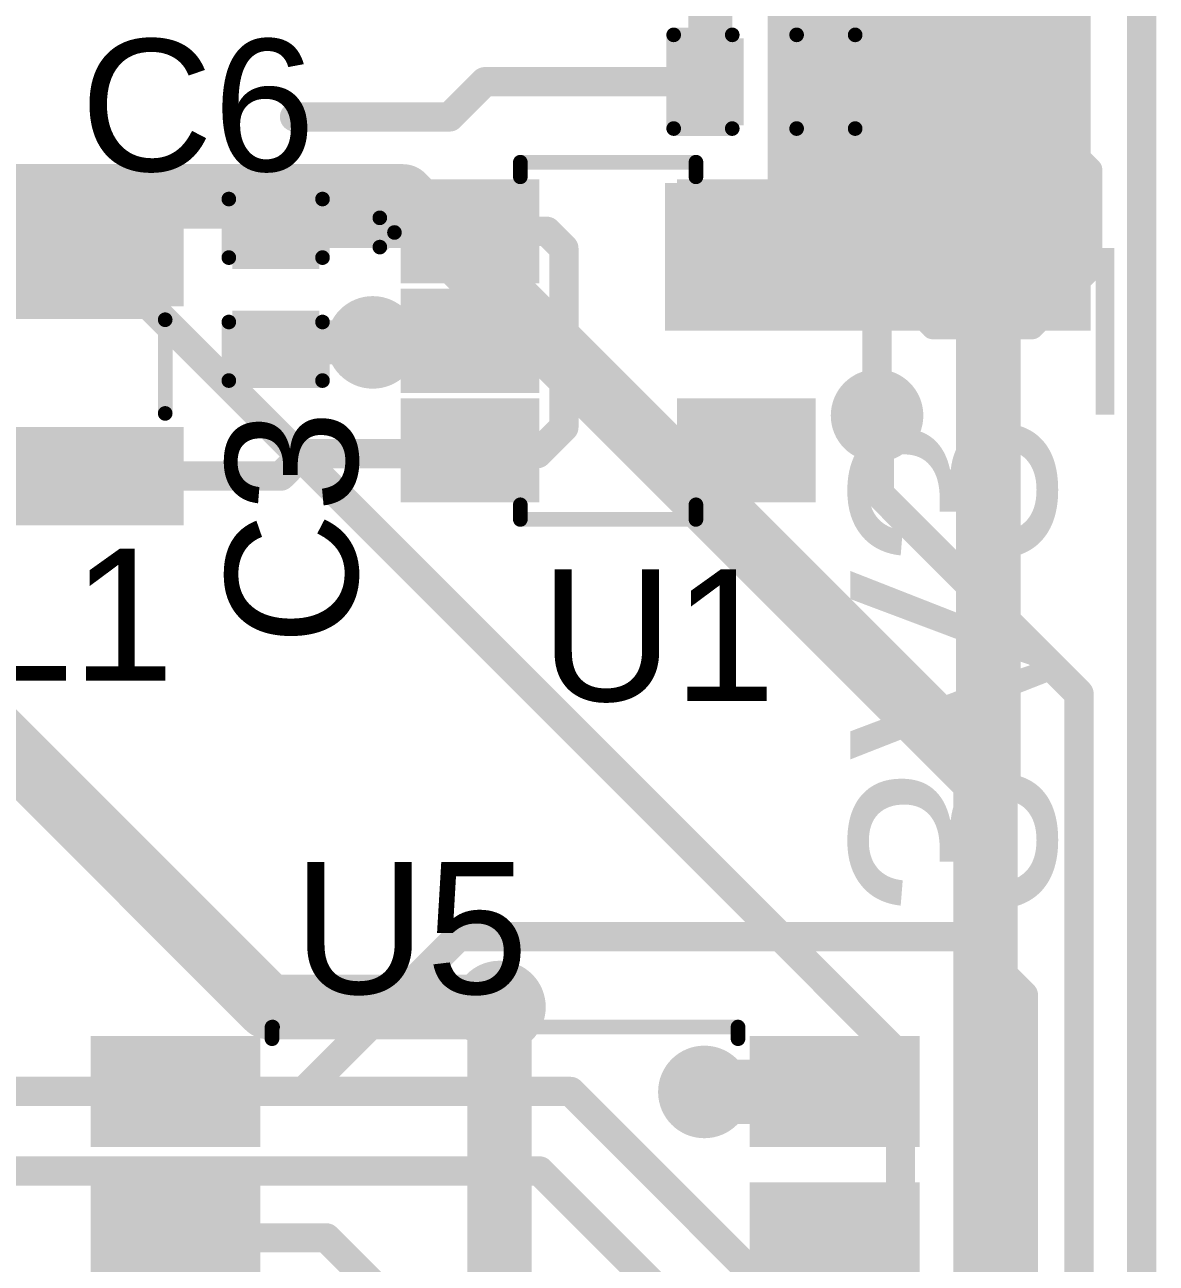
# Model space of a CAD drawing. Header units: millimetres. Extents: x -0.15 to 3.79, y -0.54 to 3.26.
# Drawn here: x 3.4078 to 3.7944, y 2.0655 to 2.4885 of the extents above; entities that cross this region are included whole.
import ezdxf

# ---------------------------------------------------------------- set-up
doc = ezdxf.new("R2010")
doc.units = ezdxf.units.MM
doc.header["$MEASUREMENT"] = 0
for name, color, linetype in [('BottomLayer', 5, 'Continuous'), ('BottomSolder', 6, 'Continuous'), ('Mechanical2', 216, 'Continuous'), ('TopLayer', 1, 'Continuous'), ('TopOverlay', 2, 'Continuous'), ('TopPaste', 8, 'Continuous'), ('TopSolder', 216, 'Continuous'), ('ViaHoleLayer', 16, 'Continuous')]:
    doc.layers.add(name, color=color, linetype=linetype)
doc.styles.add('Arial', font='', dxfattribs={"height": 0.2})
doc.styles.get('Arial').set_extended_font_data('Arial')

# ---------------------------------------------------------------- blocks, each defined once
blk = doc.blocks.new('C___0402_33')
at = {"layer": 'TopLayer'}
for points in [[(-0.0275, -0.0125), (-0.0275, 0.0125), (-0.0095, 0.0125), (-0.0095, -0.0125)], [(0.0095, -0.0125), (0.0095, 0.0125), (0.0275, 0.0125), (0.0275, -0.0125)]]:
    blk.add_hatch(color=1, dxfattribs=at).paths.add_polyline_path(points)
at = {"layer": 'TopPaste'}
for points in [[(-0.0275, -0.0125), (-0.0275, 0.0125), (-0.0095, 0.0125), (-0.0095, -0.0125)], [(0.0095, -0.0125), (0.0095, 0.0125), (0.0275, 0.0125), (0.0275, -0.0125)]]:
    blk.add_hatch(color=8, dxfattribs=at).paths.add_polyline_path(points)
at = {"layer": 'TopSolder'}
for points in [[(-0.02986, -0.01486), (-0.02986, 0.01486), (-0.00714, 0.01486), (-0.00714, -0.01486)], [(0.00714, -0.01486), (0.00714, 0.01486), (0.02986, 0.01486), (0.02986, -0.01486)]]:
    blk.add_hatch(color=216, dxfattribs=at).paths.add_polyline_path(points)
at = {"layer": 'TopOverlay', "const_width": 0.005}
for points in [[(-0.031, 0.016), (-0.011, 0.016)], [(-0.031, -0.016), (-0.031, 0.016)], [(0.011, 0.016), (0.031, 0.016)], [(0.031, -0.016), (0.031, 0.016)], [(-0.031, -0.016), (-0.011, -0.016)], [(0.011, -0.016), (0.031, -0.016)]]:
    blk.add_lwpolyline(points, dxfattribs=at)
at = {"layer": 'TopOverlay', "const_width": 0.0025}
for points in [[(-0.03225, 0.016, 1), (-0.02975, 0.016, 1)], [(-0.03225, 0.016, 1), (-0.02975, 0.016, 1)], [(-0.01225, 0.016, 1), (-0.00975, 0.016, 1)], [(0.00975, 0.016, 1), (0.01225, 0.016, 1)], [(0.02975, 0.016, 1), (0.03225, 0.016, 1)], [(0.02975, 0.016, 1), (0.03225, 0.016, 1)], [(-0.03225, -0.016, 1), (-0.02975, -0.016, 1)], [(-0.03225, -0.016, 1), (-0.02975, -0.016, 1)], [(-0.01225, -0.016, 1), (-0.00975, -0.016, 1)], [(0.00975, -0.016, 1), (0.01225, -0.016, 1)], [(0.02975, -0.016, 1), (0.03225, -0.016, 1)], [(0.02975, -0.016, 1), (0.03225, -0.016, 1)]]:
    blk.add_lwpolyline(points, format="xyb", close=True, dxfattribs=at)
blk = doc.blocks.new('C___0402_35')
at = {"layer": 'TopLayer'}
for points in [[(-0.0275, -0.0125), (-0.0275, 0.0125), (-0.0095, 0.0125), (-0.0095, -0.0125)], [(0.0095, -0.0125), (0.0095, 0.0125), (0.0275, 0.0125), (0.0275, -0.0125)]]:
    blk.add_hatch(color=1, dxfattribs=at).paths.add_polyline_path(points)
at = {"layer": 'TopPaste'}
for points in [[(-0.0275, -0.0125), (-0.0275, 0.0125), (-0.0095, 0.0125), (-0.0095, -0.0125)], [(0.0095, -0.0125), (0.0095, 0.0125), (0.0275, 0.0125), (0.0275, -0.0125)]]:
    blk.add_hatch(color=8, dxfattribs=at).paths.add_polyline_path(points)
at = {"layer": 'TopSolder'}
for points in [[(-0.02986, -0.01486), (-0.02986, 0.01486), (-0.00714, 0.01486), (-0.00714, -0.01486)], [(0.00714, -0.01486), (0.00714, 0.01486), (0.02986, 0.01486), (0.02986, -0.01486)]]:
    blk.add_hatch(color=216, dxfattribs=at).paths.add_polyline_path(points)
at = {"layer": 'TopOverlay', "const_width": 0.005}
for points in [[(-0.031, -0.016), (-0.031, 0.016)], [(-0.011, 0.016), (-0.031, 0.016)], [(0.031, 0.016), (0.011, 0.016)], [(0.031, -0.016), (0.031, 0.016)], [(-0.011, -0.016), (-0.031, -0.016)], [(0.031, -0.016), (0.011, -0.016)]]:
    blk.add_lwpolyline(points, dxfattribs=at)
at = {"layer": 'TopOverlay', "const_width": 0.0025}
for points in [[(-0.03225, 0.016, 1), (-0.02975, 0.016, 1)], [(-0.03225, 0.016, 1), (-0.02975, 0.016, 1)], [(-0.01225, 0.016, 1), (-0.00975, 0.016, 1)], [(0.00975, 0.016, 1), (0.01225, 0.016, 1)], [(0.02975, 0.016, 1), (0.03225, 0.016, 1)], [(0.02975, 0.016, 1), (0.03225, 0.016, 1)], [(-0.03225, -0.016, 1), (-0.02975, -0.016, 1)], [(-0.03225, -0.016, 1), (-0.02975, -0.016, 1)], [(-0.01225, -0.016, 1), (-0.00975, -0.016, 1)], [(0.00975, -0.016, 1), (0.01225, -0.016, 1)], [(0.02975, -0.016, 1), (0.03225, -0.016, 1)], [(0.02975, -0.016, 1), (0.03225, -0.016, 1)]]:
    blk.add_lwpolyline(points, format="xyb", close=True, dxfattribs=at)
blk = doc.blocks.new('16_SOIC_53')
at = {"layer": 'TopLayer'}
for points in [[(-0.025, 0.01496), (0.025, 0.01496), (0.025, -0.01496), (-0.025, -0.01496)], [(0.2002, 0.01496), (0.2502, 0.01496), (0.2502, -0.01496), (0.2002, -0.01496)], [(-0.025, -0.03504), (0.025, -0.03504), (0.025, -0.06496), (-0.025, -0.06496)], [(0.2002, -0.03504), (0.2502, -0.03504), (0.2502, -0.06496), (0.2002, -0.06496)], [(-0.025, -0.08504), (0.025, -0.08504), (0.025, -0.11496), (-0.025, -0.11496)], [(0.2002, -0.08504), (0.2502, -0.08504), (0.2502, -0.11496), (0.2002, -0.11496)], [(-0.025, -0.13504), (0.025, -0.13504), (0.025, -0.16496), (-0.025, -0.16496)], [(0.2002, -0.13504), (0.2502, -0.13504), (0.2502, -0.16496), (0.2002, -0.16496)], [(-0.025, -0.18504), (0.025, -0.18504), (0.025, -0.21496), (-0.025, -0.21496)], [(0.2002, -0.18504), (0.2502, -0.18504), (0.2502, -0.21496), (0.2002, -0.21496)], [(-0.025, -0.23504), (0.025, -0.23504), (0.025, -0.26496), (-0.025, -0.26496)], [(0.2002, -0.23504), (0.2502, -0.23504), (0.2502, -0.26496), (0.2002, -0.26496)], [(-0.025, -0.28504), (0.025, -0.28504), (0.025, -0.31496), (-0.025, -0.31496)], [(0.2002, -0.28504), (0.2502, -0.28504), (0.2502, -0.31496), (0.2002, -0.31496)], [(-0.025, -0.33504), (0.025, -0.33504), (0.025, -0.36496), (-0.025, -0.36496)], [(0.2002, -0.33504), (0.2502, -0.33504), (0.2502, -0.36496), (0.2002, -0.36496)]]:
    blk.add_hatch(color=1, dxfattribs=at).paths.add_polyline_path(points)
at = {"layer": 'TopOverlay'}
blk.add_hatch(color=2, dxfattribs=at).paths.add_polyline_path([(0.029, -0.01), (0.04, -0.01), (0.04, 0.008), (0.029, 0.008)])
at = {"layer": 'TopPaste'}
for points in [[(-0.025, 0.01496), (0.025, 0.01496), (0.025, -0.01496), (-0.025, -0.01496)], [(0.2002, 0.01496), (0.2502, 0.01496), (0.2502, -0.01496), (0.2002, -0.01496)], [(-0.025, -0.03504), (0.025, -0.03504), (0.025, -0.06496), (-0.025, -0.06496)], [(0.2002, -0.03504), (0.2502, -0.03504), (0.2502, -0.06496), (0.2002, -0.06496)], [(-0.025, -0.08504), (0.025, -0.08504), (0.025, -0.11496), (-0.025, -0.11496)], [(0.2002, -0.08504), (0.2502, -0.08504), (0.2502, -0.11496), (0.2002, -0.11496)], [(-0.025, -0.13504), (0.025, -0.13504), (0.025, -0.16496), (-0.025, -0.16496)], [(0.2002, -0.13504), (0.2502, -0.13504), (0.2502, -0.16496), (0.2002, -0.16496)], [(-0.025, -0.18504), (0.025, -0.18504), (0.025, -0.21496), (-0.025, -0.21496)], [(0.2002, -0.18504), (0.2502, -0.18504), (0.2502, -0.21496), (0.2002, -0.21496)], [(-0.025, -0.23504), (0.025, -0.23504), (0.025, -0.26496), (-0.025, -0.26496)], [(0.2002, -0.23504), (0.2502, -0.23504), (0.2502, -0.26496), (0.2002, -0.26496)], [(-0.025, -0.28504), (0.025, -0.28504), (0.025, -0.31496), (-0.025, -0.31496)], [(0.2002, -0.28504), (0.2502, -0.28504), (0.2502, -0.31496), (0.2002, -0.31496)], [(-0.025, -0.33504), (0.025, -0.33504), (0.025, -0.36496), (-0.025, -0.36496)], [(0.2002, -0.33504), (0.2502, -0.33504), (0.2502, -0.36496), (0.2002, -0.36496)]]:
    blk.add_hatch(color=8, dxfattribs=at).paths.add_polyline_path(points)
at = {"layer": 'TopSolder'}
for points in [[(-0.029, 0.01896), (0.029, 0.01896), (0.029, -0.01896), (-0.029, -0.01896)], [(0.1962, 0.01896), (0.2542, 0.01896), (0.2542, -0.01896), (0.1962, -0.01896)], [(-0.029, -0.03104), (0.029, -0.03104), (0.029, -0.06896), (-0.029, -0.06896)], [(0.1962, -0.03104), (0.2542, -0.03104), (0.2542, -0.06896), (0.1962, -0.06896)], [(-0.029, -0.08104), (0.029, -0.08104), (0.029, -0.11896), (-0.029, -0.11896)], [(0.1962, -0.08104), (0.2542, -0.08104), (0.2542, -0.11896), (0.1962, -0.11896)], [(-0.029, -0.13104), (0.029, -0.13104), (0.029, -0.16896), (-0.029, -0.16896)], [(0.1962, -0.13104), (0.2542, -0.13104), (0.2542, -0.16896), (0.1962, -0.16896)], [(-0.029, -0.18104), (0.029, -0.18104), (0.029, -0.21896), (-0.029, -0.21896)], [(0.1962, -0.18104), (0.2542, -0.18104), (0.2542, -0.21896), (0.1962, -0.21896)], [(-0.029, -0.23104), (0.029, -0.23104), (0.029, -0.26896), (-0.029, -0.26896)], [(0.1962, -0.23104), (0.2542, -0.23104), (0.2542, -0.26896), (0.1962, -0.26896)], [(-0.029, -0.28104), (0.029, -0.28104), (0.029, -0.31896), (-0.029, -0.31896)], [(0.1962, -0.28104), (0.2542, -0.28104), (0.2542, -0.31896), (0.1962, -0.31896)], [(-0.029, -0.33104), (0.029, -0.33104), (0.029, -0.36896), (-0.029, -0.36896)], [(0.1962, -0.33104), (0.2542, -0.33104), (0.2542, -0.36896), (0.1962, -0.36896)]]:
    blk.add_hatch(color=216, dxfattribs=at).paths.add_polyline_path(points)
at = {"layer": 'TopOverlay'}
for points, const_width in [([(0.192, 0.022), (0.033, 0.022)], 0.005), ([(0.033, 0.022), (0.033, 0.018)], 0.005), ([(0.1922, 0.02194), (0.1922, 0.018)], 0.005), ([(-0.036, 0.006), (-0.036, -0.004)], 0.00787), ([(-0.031, 0.001), (-0.036, 0.006)], 0.00787), ([(-0.031, 0.001), (-0.036, -0.004)], 0.00787), ([(0.033, -0.368), (0.033, -0.372)], 0.005), ([(0.1922, -0.368), (0.1922, -0.37194)], 0.005), ([(0.192, -0.372), (0.033, -0.372)], 0.005)]:
    blk.add_lwpolyline(points, dxfattribs=dict(at, const_width=const_width))
for points, const_width in [([(0.03175, 0.022, 1), (0.03425, 0.022, 1)], 0.0025), ([(0.03175, 0.022, 1), (0.03425, 0.022, 1)], 0.0025), ([(0.19075, 0.022, 1), (0.19325, 0.022, 1)], 0.0025), ([(0.19095, 0.02194, 1), (0.19345, 0.02194, 1)], 0.0025), ([(0.03175, 0.018, 1), (0.03425, 0.018, 1)], 0.0025), ([(0.19095, 0.018, 1), (0.19345, 0.018, 1)], 0.0025), ([(-0.03797, 0.006, 1), (-0.03403, 0.006, 1)], 0.00394), ([(-0.03797, 0.006, 1), (-0.03403, 0.006, 1)], 0.00394), ([(-0.03297, 0.001, 1), (-0.02903, 0.001, 1)], 0.00394), ([(-0.03297, 0.001, 1), (-0.02903, 0.001, 1)], 0.00394), ([(-0.03797, -0.004, 1), (-0.03403, -0.004, 1)], 0.00394), ([(-0.03797, -0.004, 1), (-0.03403, -0.004, 1)], 0.00394), ([(0.03175, -0.368, 1), (0.03425, -0.368, 1)], 0.0025), ([(0.19095, -0.368, 1), (0.19345, -0.368, 1)], 0.0025), ([(0.03175, -0.372, 1), (0.03425, -0.372, 1)], 0.0025), ([(0.03175, -0.372, 1), (0.03425, -0.372, 1)], 0.0025), ([(0.19075, -0.372, 1), (0.19325, -0.372, 1)], 0.0025), ([(0.19095, -0.37194, 1), (0.19345, -0.37194, 1)], 0.0025)]:
    blk.add_lwpolyline(points, format="xyb", close=True, dxfattribs=dict(at, const_width=const_width))
blk = doc.blocks.new('SOT_25_5_57')
at = {"layer": 'TopLayer'}
for points in [[(-0.06693, 0.05118), (-0.02756, 0.05118), (-0.02756, 0.02362), (-0.06693, 0.02362)], [(0.02756, 0.05118), (0.06693, 0.05118), (0.06693, 0.02362), (0.02756, 0.02362)], [(-0.06693, 0.01378), (-0.02756, 0.01378), (-0.02756, -0.01378), (-0.06693, -0.01378)], [(-0.06693, -0.02362), (-0.02756, -0.02362), (-0.02756, -0.05118), (-0.06693, -0.05118)], [(0.02756, -0.02362), (0.06693, -0.02362), (0.06693, -0.05118), (0.02756, -0.05118)]]:
    blk.add_hatch(color=1, dxfattribs=at).paths.add_polyline_path(points)
at = {"layer": 'TopPaste'}
for points in [[(-0.06693, 0.05118), (-0.02756, 0.05118), (-0.02756, 0.02362), (-0.06693, 0.02362)], [(0.02756, 0.05118), (0.06693, 0.05118), (0.06693, 0.02362), (0.02756, 0.02362)], [(-0.06693, 0.01378), (-0.02756, 0.01378), (-0.02756, -0.01378), (-0.06693, -0.01378)], [(-0.06693, -0.02362), (-0.02756, -0.02362), (-0.02756, -0.05118), (-0.06693, -0.05118)], [(0.02756, -0.02362), (0.06693, -0.02362), (0.06693, -0.05118), (0.02756, -0.05118)]]:
    blk.add_hatch(color=8, dxfattribs=at).paths.add_polyline_path(points)
at = {"layer": 'TopSolder'}
for points in [[(-0.07093, 0.05518), (-0.02356, 0.05518), (-0.02356, 0.01962), (-0.07093, 0.01962)], [(0.02356, 0.05518), (0.07093, 0.05518), (0.07093, 0.01962), (0.02356, 0.01962)], [(-0.07093, 0.01778), (-0.02356, 0.01778), (-0.02356, -0.01778), (-0.07093, -0.01778)], [(-0.07093, -0.01962), (-0.02356, -0.01962), (-0.02356, -0.05518), (-0.07093, -0.05518)], [(0.02356, -0.01962), (0.07093, -0.01962), (0.07093, -0.05518), (0.02356, -0.05518)]]:
    blk.add_hatch(color=216, dxfattribs=at).paths.add_polyline_path(points)
at = {"layer": 'TopOverlay', "const_width": 0.005}
for points in [[(-0.03, 0.056), (-0.03, 0.061)], [(-0.03, 0.061), (0.03, 0.061)], [(0.03, 0.056), (0.03, 0.061)], [(-0.078, 0.032), (-0.078, 0.042)], [(-0.078, 0.042), (-0.073, 0.037)], [(-0.078, 0.032), (-0.073, 0.037)], [(-0.03, -0.061), (-0.03, -0.056)], [(0.03, -0.061), (0.03, -0.056)], [(-0.03, -0.061), (0.03, -0.061)]]:
    blk.add_lwpolyline(points, dxfattribs=at)
at = {"layer": 'TopOverlay', "const_width": 0.0025}
for points in [[(-0.03125, 0.061, 1), (-0.02875, 0.061, 1)], [(-0.03125, 0.061, 1), (-0.02875, 0.061, 1)], [(0.02875, 0.061, 1), (0.03125, 0.061, 1)], [(0.02875, 0.061, 1), (0.03125, 0.061, 1)], [(-0.03125, 0.056, 1), (-0.02875, 0.056, 1)], [(0.02875, 0.056, 1), (0.03125, 0.056, 1)], [(-0.07925, 0.042, 1), (-0.07675, 0.042, 1)], [(-0.07925, 0.042, 1), (-0.07675, 0.042, 1)], [(-0.07425, 0.037, 1), (-0.07175, 0.037, 1)], [(-0.07425, 0.037, 1), (-0.07175, 0.037, 1)], [(-0.07925, 0.032, 1), (-0.07675, 0.032, 1)], [(-0.07925, 0.032, 1), (-0.07675, 0.032, 1)], [(-0.03125, -0.056, 1), (-0.02875, -0.056, 1)], [(0.02875, -0.056, 1), (0.03125, -0.056, 1)], [(-0.03125, -0.061, 1), (-0.02875, -0.061, 1)], [(-0.03125, -0.061, 1), (-0.02875, -0.061, 1)], [(0.02875, -0.061, 1), (0.03125, -0.061, 1)], [(0.02875, -0.061, 1), (0.03125, -0.061, 1)]]:
    blk.add_lwpolyline(points, format="xyb", close=True, dxfattribs=at)
blk = doc.blocks.new('T__________129')
at = {"layer": 'TopLayer'}
blk.add_hatch(color=1, dxfattribs=at).paths.add_polyline_path([(0.015, 0.03), (-0.015, 0.03), (-0.03, 0.015), (-0.03, -0.015), (-0.015, -0.03), (0.015, -0.03), (0.03, -0.015), (0.03, 0.015)])
at = {"layer": 'TopPaste'}
blk.add_hatch(color=8, dxfattribs=at).paths.add_polyline_path([(0.015, 0.03), (-0.015, 0.03), (-0.03, 0.015), (-0.03, -0.015), (-0.015, -0.03), (0.015, -0.03), (0.03, -0.015), (0.03, 0.015)])
at = {"layer": 'TopSolder'}
blk.add_hatch(color=216, dxfattribs=at).paths.add_polyline_path([(0.017, 0.034), (-0.017, 0.034), (-0.034, 0.017), (-0.034, -0.017), (-0.017, -0.034), (0.017, -0.034), (0.034, -0.017), (0.034, 0.017)])
at = {"layer": 'TopOverlay', "const_width": 0.00787}
for points in [[(-0.037, 0.017), (-0.017, 0.037)], [(-0.017, 0.037), (0.017, 0.037)], [(-0.017, 0.037), (0.017, 0.037)], [(0.017, 0.037), (0.037, 0.017)], [(-0.037, -0.017), (-0.037, 0.017)], [(0.037, -0.017), (0.037, 0.017)], [(-0.037, -0.017), (-0.017, -0.037)], [(0.017, -0.037), (0.037, -0.017)], [(-0.017, -0.037), (0.017, -0.037)], [(-0.017, -0.037), (0.017, -0.037)]]:
    blk.add_lwpolyline(points, dxfattribs=at)
at = {"layer": 'TopOverlay', "const_width": 0.00394}
for points in [[(-0.01897, 0.037, 1), (-0.01503, 0.037, 1)], [(-0.01897, 0.037, 1), (-0.01503, 0.037, 1)], [(-0.01897, 0.037, 1), (-0.01503, 0.037, 1)], [(0.01503, 0.037, 1), (0.01897, 0.037, 1)], [(0.01503, 0.037, 1), (0.01897, 0.037, 1)], [(0.01503, 0.037, 1), (0.01897, 0.037, 1)], [(-0.03897, 0.017, 1), (-0.03503, 0.017, 1)], [(-0.03897, 0.017, 1), (-0.03503, 0.017, 1)], [(0.03503, 0.017, 1), (0.03897, 0.017, 1)], [(0.03503, 0.017, 1), (0.03897, 0.017, 1)], [(-0.03897, -0.017, 1), (-0.03503, -0.017, 1)], [(-0.03897, -0.017, 1), (-0.03503, -0.017, 1)], [(0.03503, -0.017, 1), (0.03897, -0.017, 1)], [(0.03503, -0.017, 1), (0.03897, -0.017, 1)], [(-0.01897, -0.037, 1), (-0.01503, -0.037, 1)], [(-0.01897, -0.037, 1), (-0.01503, -0.037, 1)], [(-0.01897, -0.037, 1), (-0.01503, -0.037, 1)], [(0.01503, -0.037, 1), (0.01897, -0.037, 1)], [(0.01503, -0.037, 1), (0.01897, -0.037, 1)], [(0.01503, -0.037, 1), (0.01897, -0.037, 1)]]:
    blk.add_lwpolyline(points, format="xyb", close=True, dxfattribs=at)
blk = doc.blocks.new('IND_1008__2520_M_______134')
at = {"layer": 'TopLayer'}
for points in [[(-0.0502, 0.04331), (-0.02461, 0.04331), (-0.02461, -0.04331), (-0.0502, -0.04331)], [(0.02461, 0.04331), (0.0502, 0.04331), (0.0502, -0.04331), (0.02461, -0.04331)]]:
    blk.add_hatch(color=1, dxfattribs=at).paths.add_polyline_path(points)
at = {"layer": 'TopPaste'}
for points in [[(-0.0502, 0.04331), (-0.02461, 0.04331), (-0.02461, -0.04331), (-0.0502, -0.04331)], [(0.02461, 0.04331), (0.0502, 0.04331), (0.0502, -0.04331), (0.02461, -0.04331)]]:
    blk.add_hatch(color=8, dxfattribs=at).paths.add_polyline_path(points)
at = {"layer": 'TopSolder'}
for points in [[(-0.0542, 0.04731), (-0.02061, 0.04731), (-0.02061, -0.04731), (-0.0542, -0.04731)], [(0.02061, 0.04731), (0.0542, 0.04731), (0.0542, -0.04731), (0.02061, -0.04731)]]:
    blk.add_hatch(color=216, dxfattribs=at).paths.add_polyline_path(points)
at = {"layer": 'TopOverlay', "const_width": 0.005}
for points in [[(0.016, 0.041), (-0.016, 0.041)], [(0.016, -0.041), (-0.016, -0.041)]]:
    blk.add_lwpolyline(points, dxfattribs=at)
at = {"layer": 'TopOverlay', "const_width": 0.0025}
for points in [[(-0.01725, 0.041, 1), (-0.01475, 0.041, 1)], [(0.01475, 0.041, 1), (0.01725, 0.041, 1)], [(-0.01725, -0.041, 1), (-0.01475, -0.041, 1)], [(0.01475, -0.041, 1), (0.01725, -0.041, 1)]]:
    blk.add_lwpolyline(points, format="xyb", close=True, dxfattribs=at)

msp = doc.modelspace()

# ---------------------------------------------------------------- hatches: boundary and pattern name
at = {"layer": 'BottomLayer'}
h = msp.add_hatch(color=5, dxfattribs=at)
edge = h.paths.add_edge_path()
edge.add_arc((3.52672, 2.37999), 0.01181, 0, 360)
h = msp.add_hatch(color=5, dxfattribs=at)
edge = h.paths.add_edge_path()
edge.add_arc((3.699, 2.355), 0.01181, 0, 360)
h = msp.add_hatch(color=5, dxfattribs=at)
edge = h.paths.add_edge_path()
edge.add_arc((3.57, 2.153), 0.01181, 0, 360)
h = msp.add_hatch(color=5, dxfattribs=at)
edge = h.paths.add_edge_path()
edge.add_arc((3.64, 2.124), 0.01181, 0, 360)
at = {"layer": 'BottomSolder'}
h = msp.add_hatch(color=6, dxfattribs=at)
edge = h.paths.add_edge_path()
edge.add_arc((3.52672, 2.37999), 0.01581, 0, 360)
h = msp.add_hatch(color=6, dxfattribs=at)
edge = h.paths.add_edge_path()
edge.add_arc((3.699, 2.355), 0.01581, 0, 360)
h = msp.add_hatch(color=6, dxfattribs=at)
edge = h.paths.add_edge_path()
edge.add_arc((3.57, 2.153), 0.01581, 0, 360)
h = msp.add_hatch(color=6, dxfattribs=at)
edge = h.paths.add_edge_path()
edge.add_arc((3.64, 2.124), 0.01581, 0, 360)
at = {"layer": 'TopLayer'}
for points in [[(3.66166, 2.384), (3.772, 2.384), (3.772, 2.598), (3.66166, 2.598)], [(3.6266, 2.384), (3.684, 2.384), (3.684, 2.43444), (3.6266, 2.43444)]]:
    msp.add_hatch(color=1, dxfattribs=at).paths.add_polyline_path(points)
h = msp.add_hatch(color=1, dxfattribs=at)
edge = h.paths.add_edge_path()
edge.add_arc((3.52672, 2.37999), 0.01181, 0, 360)
h = msp.add_hatch(color=1, dxfattribs=at)
edge = h.paths.add_edge_path()
edge.add_arc((3.699, 2.355), 0.01181, 0, 360)
h = msp.add_hatch(color=1, dxfattribs=at)
edge = h.paths.add_edge_path()
edge.add_arc((3.57, 2.153), 0.01181, 0, 360)
h = msp.add_hatch(color=1, dxfattribs=at)
edge = h.paths.add_edge_path()
edge.add_arc((3.64, 2.124), 0.01181, 0, 360)
at = {"layer": 'TopSolder'}
h = msp.add_hatch(color=216, dxfattribs=at)
edge = h.paths.add_edge_path()
edge.add_arc((3.52672, 2.37999), 0.01581, 0, 360)
h = msp.add_hatch(color=216, dxfattribs=at)
edge = h.paths.add_edge_path()
edge.add_arc((3.699, 2.355), 0.01581, 0, 360)
h = msp.add_hatch(color=216, dxfattribs=at)
edge = h.paths.add_edge_path()
edge.add_arc((3.57, 2.153), 0.01581, 0, 360)
h = msp.add_hatch(color=216, dxfattribs=at)
edge = h.paths.add_edge_path()
edge.add_arc((3.64, 2.124), 0.01581, 0, 360)
at = {"layer": 'ViaHoleLayer'}
h = msp.add_hatch(color=16, dxfattribs=at)
edge = h.paths.add_edge_path()
edge.add_arc((3.52672, 2.37999), 0.00591, 0, 360)
h = msp.add_hatch(color=16, dxfattribs=at)
edge = h.paths.add_edge_path()
edge.add_arc((3.699, 2.355), 0.00591, 0, 360)
h = msp.add_hatch(color=16, dxfattribs=at)
edge = h.paths.add_edge_path()
edge.add_arc((3.57, 2.153), 0.00591, 0, 360)
h = msp.add_hatch(color=16, dxfattribs=at)
edge = h.paths.add_edge_path()
edge.add_arc((3.64, 2.124), 0.00591, 0, 360)

# ---------------------------------------------------------------- linework, layer by layer
at = {"layer": 'BottomLayer'}
for points, const_width in [([(3.699, 2.355), (3.699, 2.843)], 0.01), ([(3.737, 2.23183), (3.737, 2.79)], 0.022), ([(3.29847, 2.42987), (3.53697, 2.42987)], 0.022), ([(3.53697, 2.42987), (3.736, 2.23083)], 0.022), ([(2.725, 2.393), (3.45, 2.393)], 0.01), ([(3.45, 2.393), (3.707, 2.136)], 0.01), ([(3.304, 2.34), (3.491, 2.153)], 0.022), ([(3.736, 2.23083), (3.737, 2.23183)], 0.022), ([(3.736, -0.31147), (3.736, 2.23083)], 0.022), ([(3.491, 2.153), (3.57, 2.153)], 0.022), ([(3.707, 1.341), (3.707, 2.136)], 0.01), ([(3.09966, 2.12417), (3.59428, 2.12417)], 0.01), ([(3.59428, 2.12417), (3.68233, 2.03611)], 0.01), ([(3.192, 2.097), (3.58371, 2.097)], 0.01), ([(3.58371, 2.097), (3.66462, 2.01609)], 0.01)]:
    msp.add_lwpolyline(points, dxfattribs=dict(at, const_width=const_width))
for points, const_width in [([(3.53147, 2.42987, 1), (3.54247, 2.42987, 1)], 0.011), ([(3.53147, 2.42987, 1), (3.54247, 2.42987, 1)], 0.011), ([(3.4475, 2.393, 1), (3.4525, 2.393, 1)], 0.005), ([(3.4475, 2.393, 1), (3.4525, 2.393, 1)], 0.005), ([(3.6965, 2.355, 1), (3.7015, 2.355, 1)], 0.005), ([(3.7305, 2.23083, 1), (3.7415, 2.23083, 1)], 0.011), ([(3.7305, 2.23083, 1), (3.7415, 2.23083, 1)], 0.011), ([(3.7305, 2.23083, 1), (3.7415, 2.23083, 1)], 0.011), ([(3.7315, 2.23183, 1), (3.7425, 2.23183, 1)], 0.011), ([(3.7315, 2.23183, 1), (3.7425, 2.23183, 1)], 0.011), ([(3.4855, 2.153, 1), (3.4965, 2.153, 1)], 0.011), ([(3.4855, 2.153, 1), (3.4965, 2.153, 1)], 0.011), ([(3.5645, 2.153, 1), (3.5755, 2.153, 1)], 0.011), ([(3.7045, 2.136, 1), (3.7095, 2.136, 1)], 0.005), ([(3.7045, 2.136, 1), (3.7095, 2.136, 1)], 0.005), ([(3.59178, 2.12417, 1), (3.59678, 2.12417, 1)], 0.005), ([(3.59178, 2.12417, 1), (3.59678, 2.12417, 1)], 0.005), ([(3.58121, 2.097, 1), (3.58621, 2.097, 1)], 0.005), ([(3.58121, 2.097, 1), (3.58621, 2.097, 1)], 0.005)]:
    msp.add_lwpolyline(points, format="xyb", close=True, dxfattribs=dict(at, const_width=const_width))
at = {"layer": 'Mechanical2', "const_width": 0.01}
msp.add_lwpolyline([(3.78937, -0.49213), (3.78937, 2.97244)], dxfattribs=at)
at = {"layer": 'TopLayer'}
for points, const_width in [([(3.64202, 2.46902), (3.64202, 2.54007)], 0.015), ([(3.49355, 2.41645), (3.49429, 2.41719)], 0.01), ([(3.49429, 2.41719), (3.55915, 2.41719)], 0.01), ([(3.55915, 2.41719), (3.55989, 2.41793)], 0.01), ([(3.55989, 2.41793), (3.58616, 2.41793)], 0.01), ([(3.58616, 2.41793), (3.59201, 2.41207)], 0.01), ([(3.59201, 2.35101), (3.59201, 2.41207)], 0.01), ([(3.49355, 2.37945), (3.49409, 2.37999)], 0.015), ([(3.49409, 2.37999), (3.52672, 2.37999)], 0.015), ([(3.52672, 2.37999), (3.55935, 2.37999)], 0.015), ([(3.55935, 2.37999), (3.55989, 2.38053)], 0.015), ([(3.583, 2.342), (3.59201, 2.35101)], 0.01), ([(3.699, 2.355), (3.69981, 2.35419)], 0.01), ([(3.69981, 2.32819), (3.69981, 2.35419)], 0.01), ([(3.49533, 2.33433), (3.503, 2.342)], 0.01), ([(3.503, 2.342), (3.583, 2.342)], 0.01), ([(3.3843, 2.33433), (3.49533, 2.33433)], 0.01), ([(3.69981, 2.32819), (3.768, 2.26)], 0.01), ([(3.768, -0.36897), (3.768, 2.26)], 0.01), ([(3.50317, 2.12417), (3.556, 2.177)], 0.01), ([(3.556, 2.177), (3.729, 2.177)], 0.01), ([(3.729, 2.177), (3.749, 2.157)], 0.01), ([(3.57, 1.97944), (3.57, 2.153)], 0.022), ([(3.749, 1.36211), (3.749, 2.157)], 0.01), ([(3.64, 2.124), (3.68433, 2.124)], 0.022), ([(3.68433, 2.124), (3.6845, 2.12417)], 0.022), ([(3.4593, 2.12417), (3.50317, 2.12417)], 0.01), ([(3.4593, 2.07417), (3.51083, 2.07417)], 0.01), ([(3.51083, 2.07417), (3.541, 2.044)], 0.01)]:
    msp.add_lwpolyline(points, dxfattribs=dict(at, const_width=const_width))
for points, const_width in [([(3.63827, 2.46902, 1), (3.64577, 2.46902, 1)], 0.0075), ([(3.49105, 2.41645, 1), (3.49605, 2.41645, 1)], 0.005), ([(3.49179, 2.41719, 1), (3.49679, 2.41719, 1)], 0.005), ([(3.49179, 2.41719, 1), (3.49679, 2.41719, 1)], 0.005), ([(3.55665, 2.41719, 1), (3.56165, 2.41719, 1)], 0.005), ([(3.55665, 2.41719, 1), (3.56165, 2.41719, 1)], 0.005), ([(3.55739, 2.41793, 1), (3.56239, 2.41793, 1)], 0.005), ([(3.55739, 2.41793, 1), (3.56239, 2.41793, 1)], 0.005), ([(3.58366, 2.41793, 1), (3.58866, 2.41793, 1)], 0.005), ([(3.58366, 2.41793, 1), (3.58866, 2.41793, 1)], 0.005), ([(3.58951, 2.41207, 1), (3.59451, 2.41207, 1)], 0.005), ([(3.58951, 2.41207, 1), (3.59451, 2.41207, 1)], 0.005), ([(3.4898, 2.37945, 1), (3.4973, 2.37945, 1)], 0.0075), ([(3.49034, 2.37999, 1), (3.49784, 2.37999, 1)], 0.0075), ([(3.49034, 2.37999, 1), (3.49784, 2.37999, 1)], 0.0075), ([(3.52297, 2.37999, 1), (3.53047, 2.37999, 1)], 0.0075), ([(3.52297, 2.37999, 1), (3.53047, 2.37999, 1)], 0.0075), ([(3.5556, 2.37999, 1), (3.5631, 2.37999, 1)], 0.0075), ([(3.5556, 2.37999, 1), (3.5631, 2.37999, 1)], 0.0075), ([(3.55614, 2.38053, 1), (3.56364, 2.38053, 1)], 0.0075), ([(3.58951, 2.35101, 1), (3.59451, 2.35101, 1)], 0.005), ([(3.58951, 2.35101, 1), (3.59451, 2.35101, 1)], 0.005), ([(3.6965, 2.355, 1), (3.7015, 2.355, 1)], 0.005), ([(3.69731, 2.35419, 1), (3.70231, 2.35419, 1)], 0.005), ([(3.69731, 2.35419, 1), (3.70231, 2.35419, 1)], 0.005), ([(3.5005, 2.342, 1), (3.5055, 2.342, 1)], 0.005), ([(3.5005, 2.342, 1), (3.5055, 2.342, 1)], 0.005), ([(3.5805, 2.342, 1), (3.5855, 2.342, 1)], 0.005), ([(3.5805, 2.342, 1), (3.5855, 2.342, 1)], 0.005), ([(3.49283, 2.33433, 1), (3.49783, 2.33433, 1)], 0.005), ([(3.49283, 2.33433, 1), (3.49783, 2.33433, 1)], 0.005), ([(3.69731, 2.32819, 1), (3.70231, 2.32819, 1)], 0.005), ([(3.69731, 2.32819, 1), (3.70231, 2.32819, 1)], 0.005), ([(3.7655, 2.26, 1), (3.7705, 2.26, 1)], 0.005), ([(3.7655, 2.26, 1), (3.7705, 2.26, 1)], 0.005), ([(3.5535, 2.177, 1), (3.5585, 2.177, 1)], 0.005), ([(3.5535, 2.177, 1), (3.5585, 2.177, 1)], 0.005), ([(3.7265, 2.177, 1), (3.7315, 2.177, 1)], 0.005), ([(3.7265, 2.177, 1), (3.7315, 2.177, 1)], 0.005), ([(3.5645, 2.153, 1), (3.5755, 2.153, 1)], 0.011), ([(3.7465, 2.157, 1), (3.7515, 2.157, 1)], 0.005), ([(3.7465, 2.157, 1), (3.7515, 2.157, 1)], 0.005), ([(3.6345, 2.124, 1), (3.6455, 2.124, 1)], 0.011), ([(3.67883, 2.124, 1), (3.68983, 2.124, 1)], 0.011), ([(3.67883, 2.124, 1), (3.68983, 2.124, 1)], 0.011), ([(3.679, 2.12417, 1), (3.69, 2.12417, 1)], 0.011), ([(3.4568, 2.12417, 1), (3.4618, 2.12417, 1)], 0.005), ([(3.50067, 2.12417, 1), (3.50567, 2.12417, 1)], 0.005), ([(3.50067, 2.12417, 1), (3.50567, 2.12417, 1)], 0.005), ([(3.4568, 2.07417, 1), (3.4618, 2.07417, 1)], 0.005), ([(3.50833, 2.07417, 1), (3.51333, 2.07417, 1)], 0.005), ([(3.50833, 2.07417, 1), (3.51333, 2.07417, 1)], 0.005)]:
    msp.add_lwpolyline(points, format="xyb", close=True, dxfattribs=dict(at, const_width=const_width))
at = {"layer": 'TopOverlay', "const_width": 0.01}
for points in [[(3.553, 2.457), (3.56502, 2.46902)], [(3.56502, 2.46902), (3.62652, 2.46902)], [(3.5, 2.457), (3.553, 2.457)]]:
    msp.add_lwpolyline(points, dxfattribs=at)
at = {"layer": 'TopOverlay', "const_width": 0.005}
for points in [[(3.56252, 2.46902, 1), (3.56752, 2.46902, 1)], [(3.56252, 2.46902, 1), (3.56752, 2.46902, 1)], [(3.62402, 2.46902, 1), (3.62902, 2.46902, 1)], [(3.4975, 2.457, 1), (3.5025, 2.457, 1)], [(3.5505, 2.457, 1), (3.5555, 2.457, 1)], [(3.5505, 2.457, 1), (3.5555, 2.457, 1)]]:
    msp.add_lwpolyline(points, format="xyb", close=True, dxfattribs=at)

# ---------------------------------------------------------------- block references
for name, p in [('C___0402_33', (3.66052, 2.46902)), ('T__________129', (3.735, 2.422)), ('SOT_25_5_57', (3.60713, 2.38053))]:
    msp.add_blockref(name, p)
for name, p, rotation in [('C___0402_35', (3.49355, 2.39795), 270), ('IND_1008__2520_M_______134', (3.41481, 2.37173), 270), ('16_SOIC_53', (3.6845, 1.77417), 180)]:
    msp.add_blockref(name, p, dxfattribs=dict(rotation=rotation))

# ---------------------------------------------------------------- texts
at = {"layer": 'TopOverlay', "style": 'Arial'}
for s, p in [('C6', (3.42677, 2.43851)), ('L1', (3.38901, 2.26451)), ('U1', (3.58401, 2.25751)), ('U5', (3.49951, 2.15751))]:
    msp.add_text(s, height=0.045, dxfattribs=at).set_placement(p)
for s, height, p in [('3V3_C', 0.07, (3.75988, 2.18276)), ('C3', 0.045, (3.52149, 2.27651))]:
    msp.add_text(s, height=height, rotation=90, dxfattribs=at).set_placement(p)

doc.saveas('drawing.dxf')
